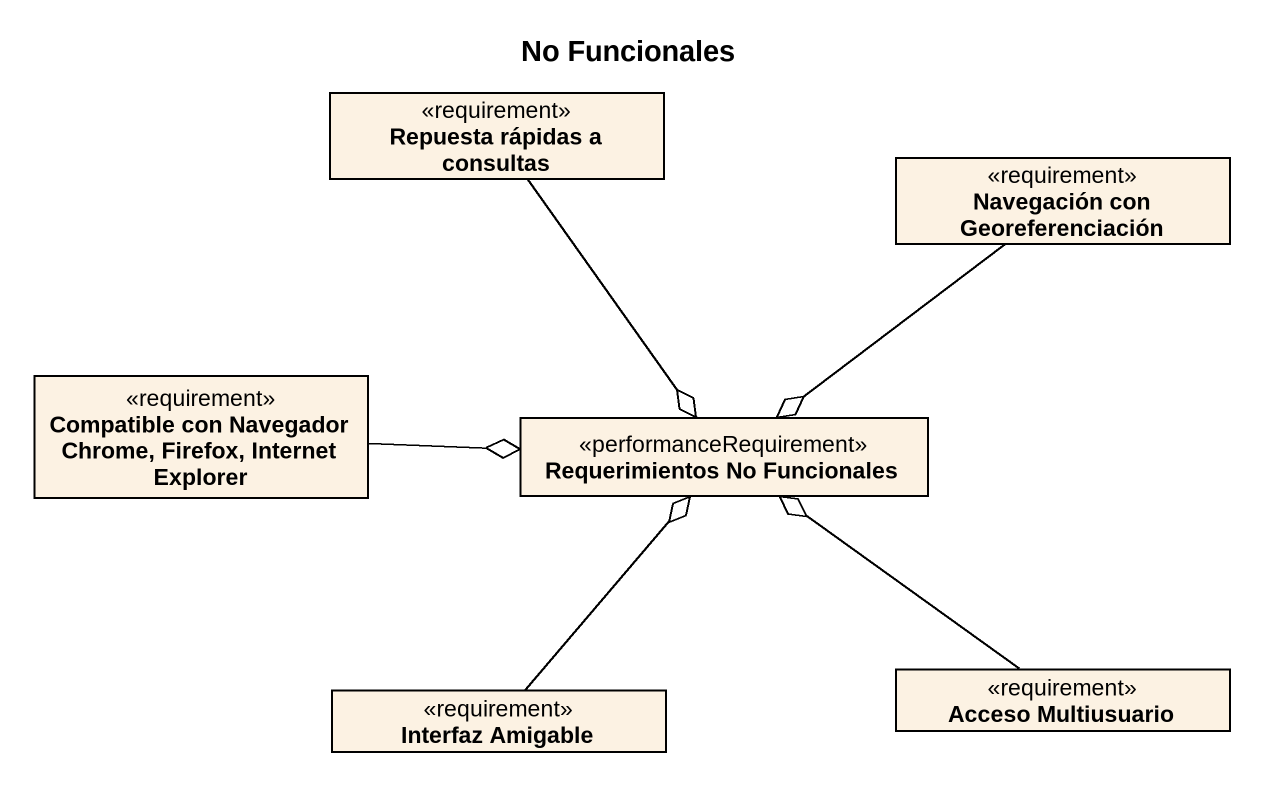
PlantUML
@startuml
title No Funcionales
hide circle
hide empty members
class "Repuesta rápidas a consultas" as Repuesta_rápidas_a_consultas <<requirement>>
class "Navegación con Georeferenciación" as Navegación_con <<requirement>>
class "Compatible con Navegador Chrome, Firefox, Internet Explorer" as Compatible_con_Navegador <<requirement>>
class "Requerimientos No Funcionales" as Requerimientos_No <<performanceRequirement>>
class "Interfaz Amigable" as Interfaz_Amigable <<requirement>>
class "Acceso Multiusuario" as Acceso_Multiusuario <<requirement>>
Repuesta_rápidas_a_consultas --o Requerimientos_No
Navegación_con --o Requerimientos_No
Compatible_con_Navegador -right-o Requerimientos_No
Interfaz_Amigable -up-o Requerimientos_No
Acceso_Multiusuario -up-o Requerimientos_No
@enduml
